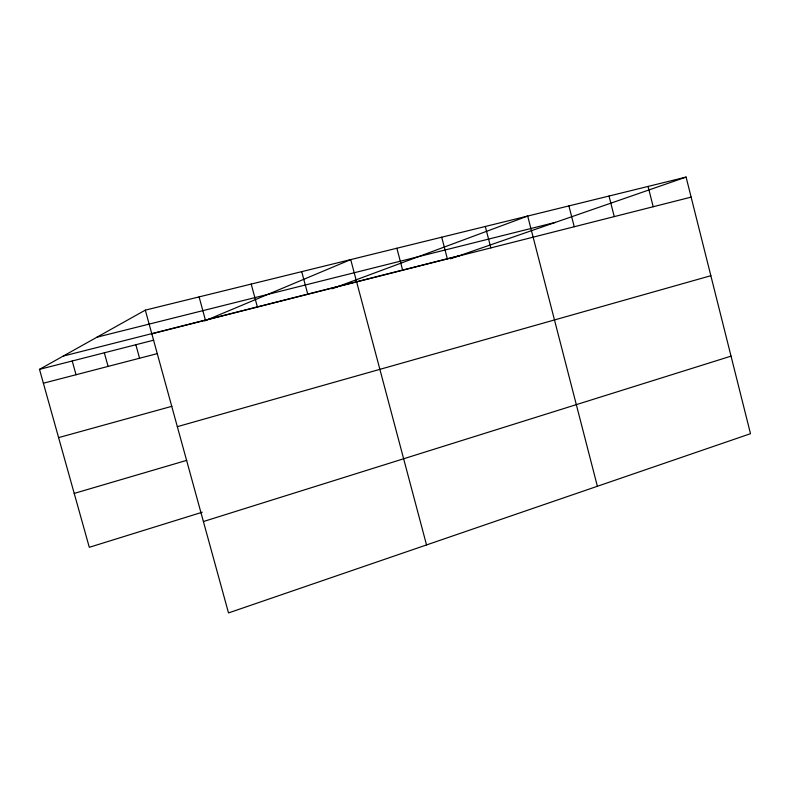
<?xml version="1.0" encoding="UTF-8"?>
<svg xmlns="http://www.w3.org/2000/svg" width="790" height="790" viewBox="0 0 790 790"><rect width="100%" height="100%" fill="white"/><g stroke="black" fill="none" stroke-linecap="round" stroke-linejoin="round"><path stroke-width="1.19" d="M202.24 512.226L89.3 547.302L39.5 369.355L145.311 310.134L686.095 177.078L750.5 433.7L228.517 612.921L145.311 310.134M204.63 320.938L350.711 259.594L426.531 544.932M332.017 288.785L527.681 216.055L597.378 486.275M450.458 258.774L686.095 177.078M203.405 521.538L731.036 356.142M74.221 493.404L186.726 460.353M177.335 426.659L710.852 275.71M58.608 437.611L171.874 406.307M43.381 383.219L157.388 353.604M39.5 369.355L153.704 340.174M63.2 356.093L459.346 255.693M151.828 333.834L691.122 197.125M96.992 337.172L555.548 222.336M104.32 352.794L108.092 366.412M72.216 361L76.038 374.737M135.85 344.736L139.563 358.235M199.1 296.902L205.449 320.236M251.2 284.074L257.412 307.073M301.721 271.651L307.784 294.295M396.866 248.238L402.673 270.249M441.709 237.207L447.387 258.913M485.297 226.483L490.857 247.892M568.899 205.914L574.241 226.76M609.021 196.039L614.245 216.618M648.067 186.43L653.202 206.743"/></g></svg>
